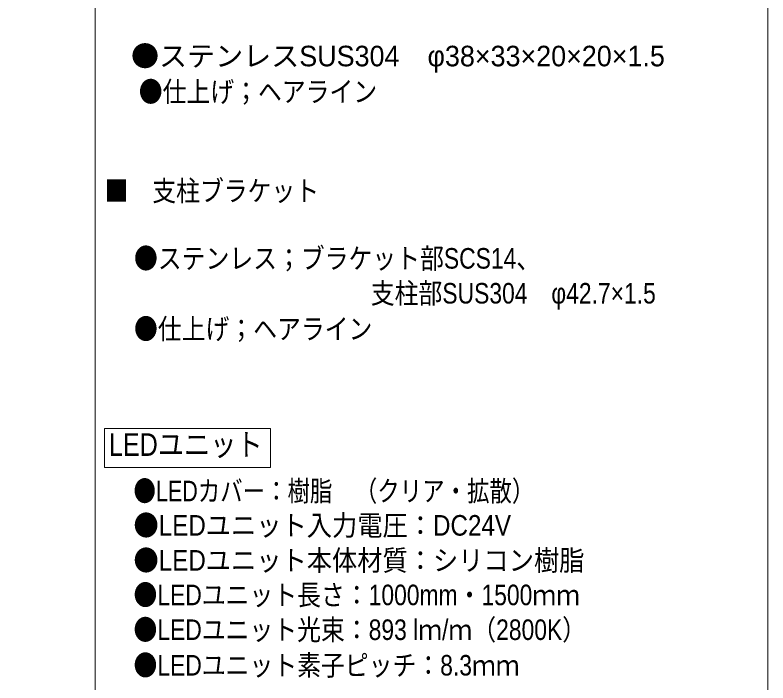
# Model space of a CAD drawing. Units: millimetres, scale not verified. Extents: x -1001 to 999, y -692 to 693.
# Drawn here: x 602.1 to 999.3, y -17.4 to 335.2 of the extents above; entities that cross this region are included whole.
import ezdxf
from ezdxf.enums import TextEntityAlignment as Align

# ---------------------------------------------------------------- set-up
doc = ezdxf.new("R2010")
doc.units = ezdxf.units.MM
doc.header["$LTSCALE"] = 5
doc.layers.add('0-0_zumenwaku', color=6, linetype='Continuous', lineweight=9)
doc.layers.add('0-4_2', color=4, linetype='Continuous', lineweight=9)
doc.layers.add('0-1_moji', color=2, linetype='Continuous')
doc.styles.add('ＭＳ Ｐゴシック', font='')
doc.styles.get('ＭＳ Ｐゴシック').set_extended_font_data('MS PGothic')

msp = doc.modelspace()

# ---------------------------------------------------------------- linework, layer by layer
at = {"layer": '0-0_zumenwaku'}
msp.add_line((644.336, 692.528), (644.336, -692.472), dxfattribs=at)
msp.add_lwpolyline([(-1000.664, -692.472), (999.336, -692.472), (999.336, 692.528), (-1000.664, 692.528)], close=True, dxfattribs=at)
at = {"layer": '0-4_2'}
msp.add_lwpolyline([(649.238, 116.944), (736.763, 116.944), (736.763, 96.318), (649.238, 96.318)], close=True, dxfattribs=at)

# ---------------------------------------------------------------- texts
at = {"layer": '0-1_moji', "style": 'ＭＳ Ｐゴシック'}
msp.add_text('   ●ステンレスSUS304\u3000φ38×33×20×20×1.5', height=10.85, dxfattribs=at).set_placement((651.406, 304.893), align=Align.BOTTOM_LEFT)
for s, width, p in [('\u3000 ●仕上げ；ヘアライン', 0.85, (651.406, 286.076)), ('■\u3000支柱ブラケット', 0.85, (649.306, 233.746)), ('    ●ステンレス；ブラケット部SCS14、', 0.85, (651.406, 198.083)), ('\u3000\u3000\u3000\u3000\u3000\u3000\u3000\u3000\u3000\u3000\u3000支柱部SUS304\u3000φ42.7×1.5', 0.85, (651.406, 179.656)), ('    ●仕上げ；ヘアライン\u3000\u3000', 0.85, (651.406, 160.84)), ('●LEDカバー：樹脂\u3000（クリア・拡散）', 0.8, (664.547, 75.26)), ('●LEDユニット入力電圧：DC24V', 0.9, (664.547, 57.124)), ('●LEDユニット本体材質：シリコン樹脂', 0.9, (664.547, 38.647)), ('●LEDユニット長さ：1000mm・1500ｍｍ', 0.85, (664.547, 20.39)), ('●LEDユニット光束：893 lｍ/ｍ（2800K）', 0.85, (664.547, 2.024)), ('●LEDユニット素子ピッチ：8.3ｍｍ', 0.85, (664.547, -16.743))]:
    msp.add_text(s, height=10.85, dxfattribs=dict(at, width=width)).set_placement(p, align=Align.BOTTOM_LEFT)
at = {"layer": '0-1_moji', "color": 4, "style": 'ＭＳ Ｐゴシック', "width": 0.85}
msp.add_text('LEDユニット', height=11.93, dxfattribs=at).set_placement((651.577, 98.91), align=Align.BOTTOM_LEFT)

doc.saveas('drawing.dxf')
